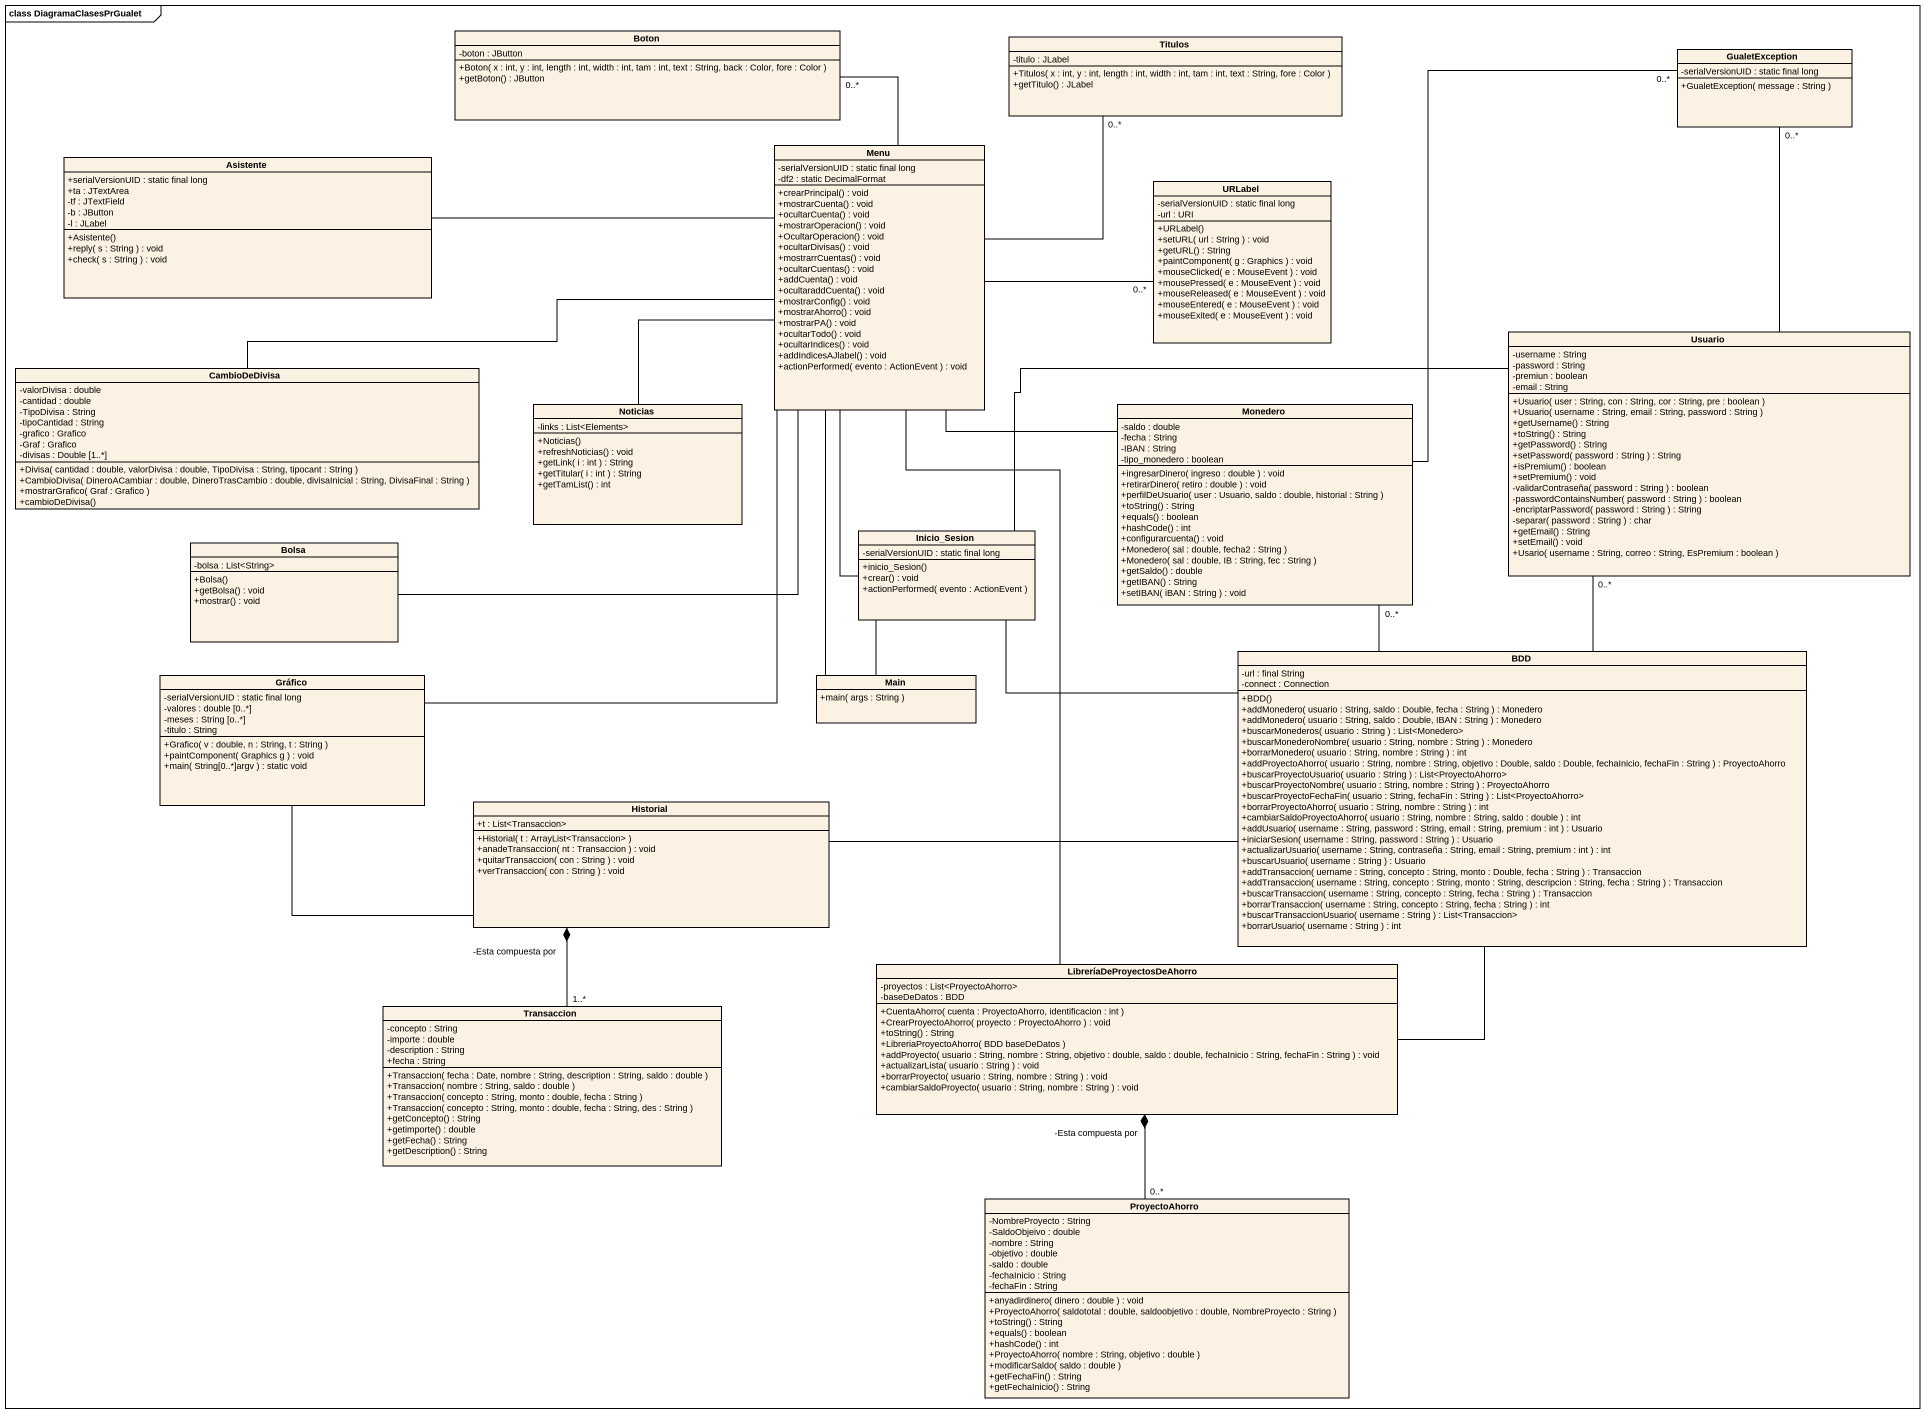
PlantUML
@startuml
mainframe class DiagramaClasesPrGualet
hide circle
hide empty members
skinparam classAttributeIconSize 0
class Boton {
  -boton : JButton
  +Boton( x : int, y : int, length : int, width : int, tam : int, text : String, back : Color, fore : Color )
  +getBoton() : JButton
}
class Titulos {
  -titulo : JLabel
  +Titulos( x : int, y : int, length : int, width : int, tam : int, text : String, fore : Color )
  +getTitulo() : JLabel
}
class GualetException {
  -serialVersionUID : static final long
  +GualetException( message : String )
}
class Menu {
  -serialVersionUID : static final long
  -df2 : static DecimalFormat
  +crearPrincipal() : void
  +mostrarCuenta() : void
  +ocultarCuenta() : void
  +mostrarOperacion() : void
  +OcultarOperacion() : void
  +ocultarDivisas() : void
  +mostrarrCuentas() : void
  +ocultarCuentas() : void
  +addCuenta() : void
  +ocultaraddCuenta() : void
  +mostrarConfig() : void
  +mostrarAhorro() : void
  +mostrarPA() : void
  +ocultarTodo() : void
  +ocultarIndices() : void
  +addIndicesAJlabel() : void
  +actionPerformed( evento : ActionEvent ) : void
}
class Asistente {
  +serialVersionUID : static final long
  +ta : JTextArea
  -tf : JTextField
  -b : JButton
  -l : JLabel
  +Asistente()
  +reply( s : String ) : void
  +check( s : String ) : void
}
class URLabel {
  -serialVersionUID : static final long
  -url : URI
  +URLabel()
  +setURL( url : String ) : void
  +getURL() : String
  +paintComponent( g : Graphics ) : void
  +mouseClicked( e : MouseEvent ) : void
  +mousePressed( e : MouseEvent ) : void
  +mouseReleased( e : MouseEvent ) : void
  +mouseEntered( e : MouseEvent ) : void
  +mouseExited( e : MouseEvent ) : void
}
class Usuario {
  -username : String
  -password : String
  -premiun : boolean
  -email : String
  +Usuario( user : String, con : String, cor : String, pre : boolean )
  +Usuario( username : String, email : String, password : String )
  +getUsername() : String
  +toString() : String
  +getPassword() : String
  +setPassword( password : String ) : String
  +isPremium() : boolean
  +setPremium() : void
  -validarContraseña( password : String ) : boolean
  -passwordContainsNumber( password : String ) : boolean
  -encriptarPassword( password : String ) : String
  -separar( password : String ) : char
  +getEmail() : String
  +setEmail() : void
  +Usario( username : String, correo : String, EsPremium : boolean )
}
class CambioDeDivisa {
  -valorDivisa : double
  -cantidad : double
  -TipoDivisa : String
  -tipoCantidad : String
  -grafico : Grafico
  -Graf : Grafico
  -divisas : Double [1..*]
  +Divisa( cantidad : double, valorDivisa : double, TipoDivisa : String, tipocant : String )
  +CambioDivisa( DineroACambiar : double, DineroTrasCambio : double, divisaInicial : String, DivisaFinal : String )
  +mostrarGrafico( Graf : Grafico )
  +cambioDeDivisa()
}
class Noticias {
  -links : List<Elements>
  +Noticias()
  +refreshNoticias() : void
  +getLink( i : int ) : String
  +getTitular( i : int ) : String
  +getTamList() : int
}
class Monedero {
  -saldo : double
  -fecha : String
  -IBAN : String
  -tipo_monedero : boolean
  +ingresarDinero( ingreso : double ) : void
  +retirarDinero( retiro : double ) : void
  +perfilDeUsuario( user : Usuario, saldo : double, historial : String )
  +toString() : String
  +equals() : boolean
  +hashCode() : int
  +configurarcuenta() : void
  +Monedero( sal : double, fecha2 : String )
  +Monedero( sal : double, IB : String, fec : String )
  +getSaldo() : double
  +getIBAN() : String
  +setIBAN( iBAN : String ) : void
}
class Inicio_Sesion {
  -serialVersionUID : static final long
  +inicio_Sesion()
  +crear() : void
  +actionPerformed( evento : ActionEvent )
}
class Bolsa {
  -bolsa : List<String>
  +Bolsa()
  +getBolsa() : void
  +mostrar() : void
}
class BDD {
  -url : final String
  -connect : Connection
  +BDD()
  +addMonedero( usuario : String, saldo : Double, fecha : String ) : Monedero
  +addMonedero( usuario : String, saldo : Double, IBAN : String ) : Monedero
  +buscarMonederos( usuario : String ) : List<Monedero>
  +buscarMonederoNombre( usuario : String, nombre : String ) : Monedero
  +borrarMonedero( usuario : String, nombre : String ) : int
  +addProyectoAhorro( usuario : String, nombre : String, objetivo : Double, saldo : Double, fechaInicio, fechaFin : String ) : ProyectoAhorro
  +buscarProyectoUsuario( usuario : String ) : List<ProyectoAhorro>
  +buscarProyectoNombre( usuario : String, nombre : String ) : ProyectoAhorro
  +buscarProyectoFechaFin( usuario : String, fechaFin : String ) : List<ProyectoAhorro>
  +borrarProyectoAhorro( usuario : String, nombre : String ) : int
  +cambiarSaldoProyectoAhorro( usuario : String, nombre : String, saldo : double ) : int
  +addUsuario( username : String, password : String, email : String, premium : int ) : Usuario
  +iniciarSesion( username : String, password : String ) : Usuario
  +actualizarUsuario( username : String, contraseña : String, email : String, premium : int ) : int
  +buscarUsuario( username : String ) : Usuario
  +addTransaccion( uername : String, concepto : String, monto : Double, fecha : String ) : Transaccion
  +addTransaccion( username : String, concepto : String, monto : String, descripcion : String, fecha : String ) : Transaccion
  +buscarTransaccion( username : String, concepto : String, fecha : String ) : Transaccion
  +borrarTransaccion( username : String, concepto : String, fecha : String ) : int
  +buscarTransaccionUsuario( username : String ) : List<Transaccion>
  +borrarUsuario( username : String ) : int
}
class Gráfico {
  -serialVersionUID : static final long
  -valores : double [0..*]
  -meses : String [o..*]
  -titulo : String
  +Grafico( v : double, n : String, t : String )
  +paintComponent( Graphics g ) : void
  +main( String[0..*]argv ) : static void
}
class Main {
  +main( args : String )
}
class Historial {
  +t : List<Transaccion>
  +Historial( t : ArrayList<Transaccion> )
  +anadeTransaccion( nt : Transaccion ) : void
  +quitarTransaccion( con : String ) : void
  +verTransaccion( con : String ) : void
}
class LibreríaDeProyectosDeAhorro {
  -proyectos : List<ProyectoAhorro>
  -baseDeDatos : BDD
  +CuentaAhorro( cuenta : ProyectoAhorro, identificacion : int )
  +CrearProyectoAhorro( proyecto : ProyectoAhorro ) : void
  +toString() : String
  +LibreriaProyectoAhorro( BDD baseDeDatos )
  +addProyecto( usuario : String, nombre : String, objetivo : double, saldo : double, fechaInicio : String, fechaFin : String ) : void
  +actualizarLista( usuario : String ) : void
  +borrarProyecto( usuario : String, nombre : String ) : void
  +cambiarSaldoProyecto( usuario : String, nombre : String ) : void
}
class Transaccion {
  -concepto : String
  -importe : double
  -description : String
  +fecha : String
  +Transaccion( fecha : Date, nombre : String, description : String, saldo : double )
  +Transaccion( nombre : String, saldo : double )
  +Transaccion( concepto : String, monto : double, fecha : String )
  +Transaccion( concepto : String, monto : double, fecha : String, des : String )
  +getConcepto() : String
  +getimporte() : double
  +getFecha() : String
  +getDescription() : String
}
class ProyectoAhorro {
  -NombreProyecto : String
  -SaldoObjeivo : double
  -nombre : String
  -objetivo : double
  -saldo : double
  -fechaInicio : String
  -fechaFin : String
  +anyadirdinero( dinero : double ) : void
  +ProyectoAhorro( saldototal : double, saldoobjetivo : double, NombreProyecto : String )
  +toString() : String
  +equals() : boolean
  +hashCode() : int
  +ProyectoAhorro( nombre : String, objetivo : double )
  +modificarSaldo( saldo : double )
  +getFechaFin() : String
  +getFechaInicio() : String
}
Boton "0..*" -- Menu
Titulos "0..*" -- Menu
GualetException "0..*" -- Usuario
GualetException "0..*" -- Monedero
Menu -right- "0..*" URLabel
Asistente -right- Menu
Usuario "0..*" -- BDD
CambioDeDivisa -right- Menu
Noticias -up- Menu
Monedero -left- Menu
Inicio_Sesion -up- Menu
Inicio_Sesion -right- Usuario
Bolsa -right- Menu
BDD -up- "0..*" Monedero
BDD -left- Inicio_Sesion
BDD -- LibreríaDeProyectosDeAhorro
Gráfico -up- Menu
Main -up- Menu
Main -up- Inicio_Sesion
Historial -right- BDD
Historial -left- Gráfico
Historial "-Esta compuesta por" *-- "1..*" Transaccion
LibreríaDeProyectosDeAhorro -up- Menu
LibreríaDeProyectosDeAhorro "-Esta compuesta por" *-- "0..*" ProyectoAhorro
@enduml
